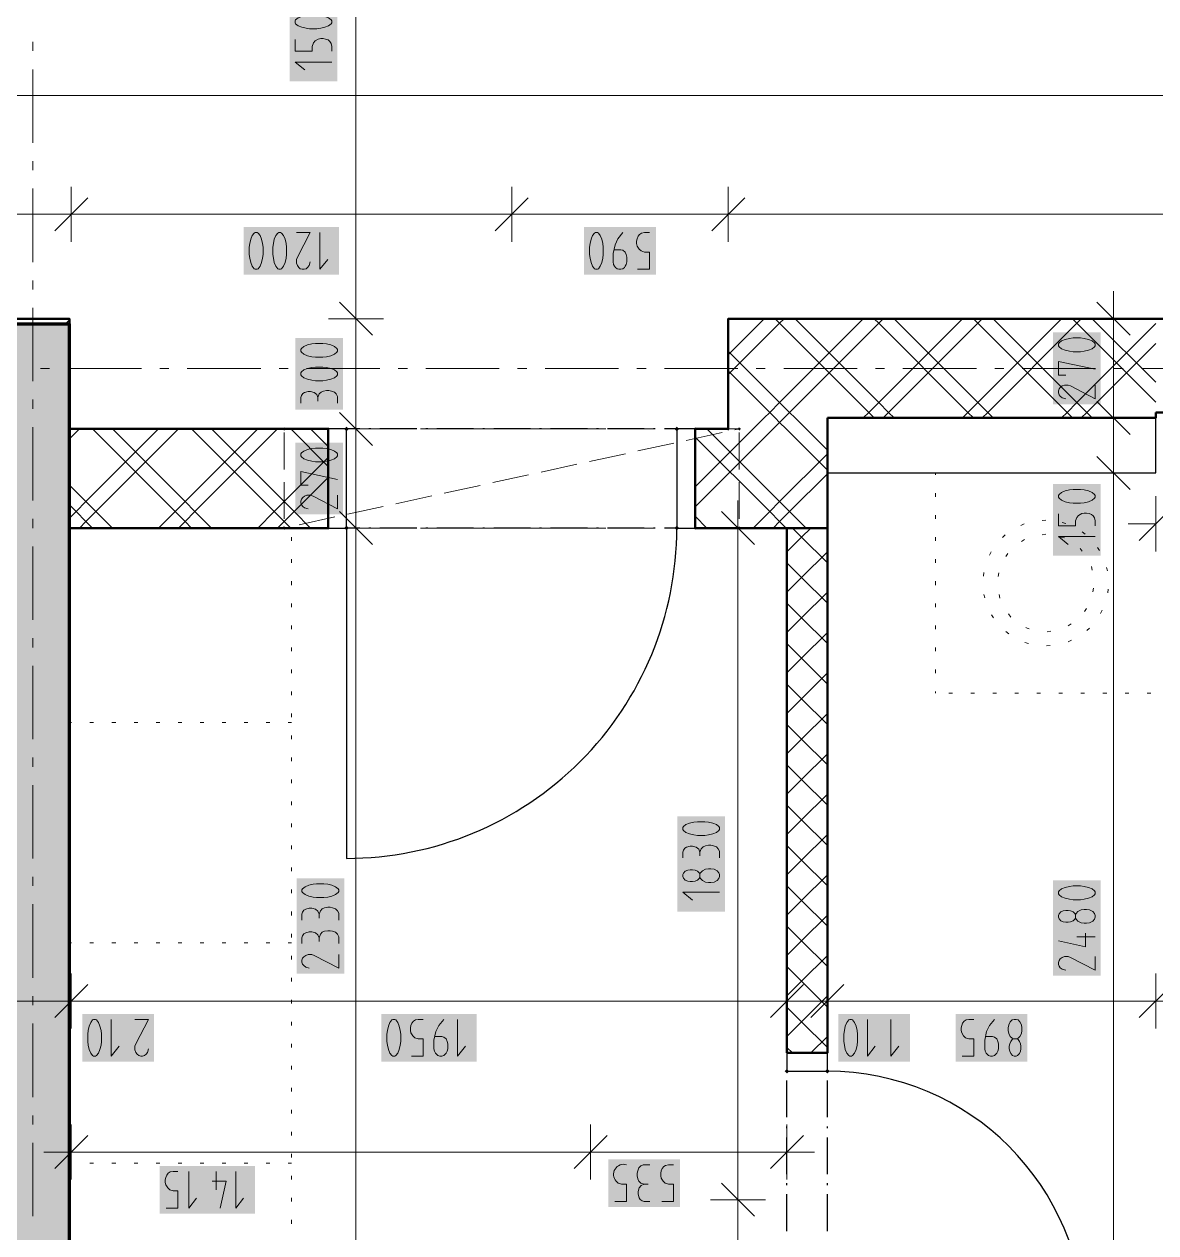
# Model space of a CAD drawing. Header units: millimetres. Extents: x 0 to 594, y 0 to 420.
# Drawn here: x 415.2 to 446.8, y 192.8 to 226.55 of the extents above; entities that cross this region are included whole.
import ezdxf

# ---------------------------------------------------------------- set-up
doc = ezdxf.new("R2010")
doc.units = ezdxf.units.MM
doc.header["$LTSCALE"] = 8
for name, color, linetype in [('PDF_Dvere', 7, 'Continuous'), ('PDF_Instalacni prizdivka do 1m', 7, 'Continuous'), ('PDF_Koty delkove', 7, 'Continuous'), ('PDF_Nabytek', 7, 'Continuous'), ('PDF_Osy hlavni', 7, 'Continuous'), ('PDF_Preklady', 7, 'Continuous'), ('PDF_Pricky zdene', 7, 'Continuous'), ('PDF_Sanita', 7, 'Continuous'), ('PDF_Steny akusticke', 7, 'Continuous'), ('PDF_Steny obvodove nosne', 7, 'Continuous')]:
    doc.layers.add(name, color=color, linetype=linetype)

msp = doc.modelspace()

# ---------------------------------------------------------------- linework, layer by layer
at = {"layer": 'PDF_Dvere', "lineweight": 25}
for points in [[(424.2, 215.25), (423.688, 215.25), (423.688, 212.482), (424.2, 212.482)], [(433.938, 215.25), (433.425, 215.25), (433.425, 212.482), (433.938, 212.482)], [(436.5, 197.825), (436.5, 197.312), (437.628, 197.312), (437.628, 197.825)]]:
    msp.add_lwpolyline(points, close=True, dxfattribs=at)
for points in [[(424.571, 215.25), (424.2, 215.25)], [(424.878, 215.25), (424.827, 215.25)], [(426.16, 215.25), (425.135, 215.25)], [(426.467, 215.25), (426.416, 215.25)], [(427.748, 215.25), (426.723, 215.25)], [(428.056, 215.25), (428.005, 215.25)], [(429.337, 215.25), (428.312, 215.25)], [(429.645, 215.25), (429.593, 215.25)], [(430.926, 215.25), (429.901, 215.25)], [(431.233, 215.25), (431.182, 215.25)], [(432.515, 215.25), (431.49, 215.25)], [(432.822, 215.25), (432.771, 215.25)], [(433.425, 215.25), (433.078, 215.25)], [(424.878, 212.482), (424.827, 212.482)], [(426.16, 212.482), (425.135, 212.482)], [(426.467, 212.482), (426.416, 212.482)], [(427.748, 212.482), (426.723, 212.482)], [(428.056, 212.482), (428.005, 212.482)], [(429.337, 212.482), (428.312, 212.482)], [(429.645, 212.482), (429.593, 212.482)], [(430.926, 212.482), (429.901, 212.482)], [(431.233, 212.482), (431.182, 212.482)], [(432.515, 212.482), (431.49, 212.482)], [(432.822, 212.482), (432.771, 212.482)], [(436.5, 197.31), (436.5, 197.312)], [(436.5, 196.029), (436.5, 197.054)], [(437.628, 196.029), (437.628, 197.054)], [(436.5, 195.721), (436.5, 195.773)], [(437.628, 195.721), (437.628, 195.773)], [(436.5, 194.44), (436.5, 195.465)], [(437.628, 194.44), (437.628, 195.465)], [(436.5, 194.133), (436.5, 194.184)], [(437.628, 194.133), (437.628, 194.184)], [(436.5, 192.851), (436.5, 193.876)], [(437.628, 192.851), (437.628, 193.876)]]:
    msp.add_lwpolyline(points, dxfattribs=at)
for points in [[(424.571, 212.482), (424.2, 212.482), (424.2, 203.257, 0.414214), (433.425, 212.482), (433.078, 212.482)], [(437.628, 190.699), (437.628, 190.138), (444.803, 190.138, 0.414213), (437.628, 197.312), (437.628, 197.31)]]:
    msp.add_lwpolyline(points, format="xyb", dxfattribs=at)
at = {"layer": 'PDF_Dvere', "lineweight": 25, "transparency": 33554559}
for points in [[(424.265, 215.25), (424.2, 215.186), (424.2, 215.314), (424.136, 215.25)], [(433.489, 215.25), (433.425, 215.186), (433.425, 215.314), (433.361, 215.25)], [(424.264, 212.482), (424.2, 212.418), (424.2, 212.546), (424.136, 212.482)], [(433.489, 212.482), (433.425, 212.418), (433.425, 212.546), (433.361, 212.482)], [(436.5, 197.248), (436.436, 197.312), (436.564, 197.312), (436.5, 197.377)], [(437.628, 197.248), (437.564, 197.312), (437.692, 197.312), (437.628, 197.377)]]:
    msp.add_solid(points, dxfattribs=at)
at = {"layer": 'PDF_Instalacni prizdivka do 1m', "lineweight": 25}
msp.add_lwpolyline([(446.801, 215.557), (437.628, 215.557), (437.628, 214.02), (446.801, 214.02)], close=True, dxfattribs=at)
at = {"layer": 'PDF_Koty delkove', "lineweight": 18}
for points in [[(424.462, 131.969), (424.462, 165.401), (424.462, 185.307), (424.462, 187.114), (424.462, 188.6), (424.462, 212.482), (424.462, 215.25), (424.462, 218.325), (424.462, 233.7), (424.462, 236.775), (424.462, 239.542), (424.462, 263.425), (424.462, 264.911), (424.462, 320.055)], [(422.762, 226.126), (422.762, 225.797), (423.24, 225.797), (423.24, 225.934), (423.275, 226.03), (423.326, 226.085), (423.411, 226.139), (423.479, 226.153), (423.548, 226.153), (423.616, 226.139)], [(423.616, 226.139), (423.684, 226.112), (423.735, 226.071), (423.77, 226.017), (423.787, 225.934), (423.787, 225.797)], [(423.787, 225.496), (422.762, 225.496), (423.035, 225.277)], [(510.402, 224.562), (490.697, 224.562), (470.838, 224.562), (469.351, 224.562), (157.447, 224.562)], [(416.513, 222.015), (416.513, 221.246), (416.513, 220.477)], [(428.813, 222.015), (428.813, 221.246), (428.813, 220.477)], [(434.86, 222.015), (434.86, 221.246), (434.86, 220.477)], [(416.974, 221.707), (416.052, 220.785)], [(429.274, 221.707), (428.352, 220.785)], [(435.322, 221.707), (434.399, 220.785)], [(544.944, 221.246), (533.362, 221.246), (510.402, 221.246), (501.792, 221.246), (492.153, 221.246), (492.136, 221.246), (487.237, 221.246), (481.087, 221.246), (470.838, 221.246), (469.351, 221.246), (434.86, 221.246), (428.813, 221.246), (416.513, 221.246), (405.084, 221.246)], [(421.499, 220.016), (421.527, 219.896), (421.568, 219.794), (421.622, 219.725), (421.65, 219.709), (421.704, 219.709), (421.732, 219.725), (421.786, 219.794), (421.827, 219.896), (421.855, 220.016), (421.869, 220.118), (421.869, 220.323), (421.855, 220.425), (421.827, 220.545), (421.786, 220.648), (421.732, 220.716), (421.704, 220.734), (421.65, 220.734), (421.622, 220.716), (421.568, 220.648), (421.527, 220.545), (421.499, 220.425), (421.486, 220.323)], [(422.8, 220.734), (423.183, 220.734), (422.827, 220.05), (422.8, 219.981), (422.8, 219.879), (422.827, 219.811), (422.868, 219.76), (422.909, 219.725), (422.964, 219.709), (423.018, 219.709), (423.073, 219.725), (423.114, 219.76), (423.155, 219.811), (423.183, 219.913)], [(423.457, 220.734), (423.457, 219.709), (423.675, 219.981)], [(431.329, 220.545), (431.288, 220.648), (431.234, 220.716), (431.206, 220.734), (431.152, 220.734), (431.124, 220.716), (431.07, 220.648), (431.029, 220.545), (431.002, 220.425), (430.988, 220.323)], [(430.988, 220.323), (430.988, 220.118), (431.002, 220.016), (431.029, 219.896), (431.07, 219.794), (431.124, 219.725), (431.152, 219.709), (431.206, 219.709), (431.234, 219.725), (431.288, 219.794), (431.329, 219.896), (431.357, 220.016), (431.371, 220.118), (431.371, 220.323), (431.357, 220.425), (431.329, 220.545)], [(431.918, 220.734), (431.781, 220.563), (431.699, 220.391), (431.645, 220.153), (431.645, 219.913), (431.659, 219.845), (431.686, 219.794), (431.713, 219.76), (431.754, 219.725), (431.809, 219.709), (431.863, 219.709), (431.918, 219.725), (431.959, 219.76), (431.986, 219.794), (432.014, 219.845), (432.028, 219.913), (432.028, 220.05), (432.014, 220.118), (431.986, 220.186), (431.918, 220.238), (431.863, 220.255), (431.672, 220.255)], [(432.329, 219.709), (432.657, 219.709), (432.657, 220.186), (432.52, 220.186), (432.425, 220.221), (432.37, 220.272), (432.316, 220.358), (432.302, 220.425), (432.302, 220.494), (432.316, 220.563), (432.343, 220.63), (432.384, 220.681), (432.438, 220.716), (432.52, 220.734), (432.657, 220.734)], [(421.486, 220.323), (421.486, 220.118), (421.499, 220.016)], [(445.619, 218.325), (445.619, 219.094)], [(424.923, 217.864), (424.001, 218.786)], [(446.081, 217.864), (445.158, 218.786)], [(425.231, 218.325), (424.462, 218.325), (423.693, 218.325)], [(446.388, 218.325), (445.619, 218.325), (444.851, 218.325)], [(445.619, 131.969), (445.619, 179.939), (445.619, 181.425), (445.619, 188.6), (445.619, 214.02), (445.619, 215.557), (445.619, 218.325)], [(444.286, 216.75), (444.082, 216.75), (444.082, 217.133), (445.107, 216.915)], [(423.538, 216.979), (423.333, 216.979), (423.232, 216.965), (423.112, 216.938), (423.009, 216.897), (422.941, 216.843), (422.924, 216.815), (422.924, 216.761), (422.941, 216.733), (423.009, 216.679)], [(423.009, 216.679), (423.112, 216.638), (423.232, 216.61), (423.333, 216.596), (423.538, 216.596), (423.641, 216.61), (423.761, 216.638), (423.863, 216.679), (423.932, 216.733), (423.949, 216.761), (423.949, 216.815), (423.932, 216.843), (423.863, 216.897), (423.761, 216.938), (423.641, 216.965), (423.538, 216.979)], [(445.107, 216.476), (445.107, 216.092), (444.423, 216.449), (444.355, 216.476), (444.252, 216.476), (444.184, 216.449), (444.133, 216.408), (444.098, 216.367), (444.082, 216.312), (444.082, 216.258), (444.098, 216.203), (444.133, 216.161), (444.184, 216.12), (444.286, 216.092)], [(422.924, 215.967), (422.924, 216.131), (422.941, 216.186), (422.976, 216.24), (423.027, 216.268), (423.128, 216.295), (423.197, 216.295), (423.299, 216.268), (423.368, 216.213), (423.402, 216.131), (423.402, 216.022)], [(423.949, 215.967), (423.949, 216.158), (423.914, 216.226), (423.863, 216.281), (423.778, 216.308), (423.709, 216.322), (423.641, 216.322), (423.556, 216.308), (423.488, 216.281), (423.437, 216.226), (423.402, 216.131)], [(424.923, 214.789), (424.001, 215.711)], [(446.081, 215.096), (445.158, 216.019)], [(446.388, 215.557), (445.619, 215.557), (444.851, 215.557)], [(425.231, 215.25), (424.462, 215.25), (423.693, 215.25)], [(423.112, 214.674), (423.009, 214.633), (422.941, 214.579), (422.924, 214.551), (422.924, 214.497), (422.941, 214.469), (423.009, 214.414), (423.112, 214.373), (423.232, 214.346), (423.333, 214.332), (423.538, 214.332), (423.641, 214.346), (423.761, 214.373), (423.863, 214.414), (423.932, 214.469), (423.949, 214.497), (423.949, 214.551), (423.932, 214.579), (423.863, 214.633), (423.761, 214.674), (423.641, 214.701), (423.538, 214.715)], [(423.538, 214.715), (423.333, 214.715), (423.232, 214.701), (423.112, 214.674)], [(446.081, 213.559), (445.158, 214.481)], [(423.128, 213.675), (422.924, 213.675), (422.924, 214.058), (423.949, 213.84)], [(446.388, 214.02), (445.619, 214.02), (444.851, 214.02)], [(423.949, 213.401), (423.949, 213.017), (423.266, 213.374), (423.197, 213.401), (423.094, 213.401), (423.027, 213.374), (422.976, 213.333), (422.941, 213.292), (422.924, 213.237), (422.924, 213.183), (422.941, 213.128), (422.976, 213.086), (423.027, 213.045), (423.128, 213.017)], [(446.801, 213.368), (446.801, 212.599), (446.801, 211.831)], [(435.13, 212.482), (435.13, 213.251)], [(447.263, 213.061), (446.34, 212.138)], [(424.923, 212.021), (424.001, 212.944)], [(435.591, 212.021), (434.669, 212.944)], [(444.082, 212.875), (444.082, 212.546), (444.56, 212.546), (444.56, 212.683), (444.594, 212.779), (444.646, 212.834), (444.731, 212.888), (444.798, 212.902), (444.867, 212.902), (444.936, 212.888), (445.003, 212.861), (445.055, 212.82), (445.089, 212.766), (445.107, 212.683), (445.107, 212.546)], [(425.231, 212.482), (424.462, 212.482), (423.693, 212.482)], [(435.899, 212.482), (435.13, 212.482), (434.361, 212.482)], [(435.13, 188.6), (435.13, 193.725), (435.13, 212.482)], [(446.801, 212.599), (446.033, 212.599)], [(445.107, 212.245), (444.082, 212.245), (444.355, 212.026)], [(434.206, 204.281), (434.001, 204.281), (433.9, 204.267), (433.78, 204.24), (433.678, 204.199), (433.609, 204.145), (433.592, 204.117), (433.592, 204.063), (433.609, 204.035), (433.678, 203.981), (433.78, 203.939), (433.9, 203.912), (434.001, 203.898), (434.206, 203.898), (434.309, 203.912), (434.429, 203.939), (434.531, 203.981)], [(434.531, 203.981), (434.6, 204.035), (434.617, 204.063), (434.617, 204.117), (434.6, 204.145), (434.531, 204.199), (434.429, 204.24), (434.309, 204.267), (434.206, 204.281)], [(433.592, 203.268), (433.592, 203.433), (433.609, 203.488), (433.644, 203.542), (433.695, 203.57), (433.796, 203.597), (433.865, 203.597), (433.968, 203.57), (434.036, 203.515), (434.07, 203.433), (434.07, 203.324)], [(434.617, 203.268), (434.617, 203.46), (434.583, 203.528), (434.531, 203.583), (434.446, 203.61), (434.378, 203.624), (434.309, 203.624), (434.224, 203.61), (434.156, 203.583), (434.105, 203.528), (434.07, 203.433)], [(434.07, 202.721), (434.053, 202.694), (434.001, 202.653), (433.934, 202.625), (433.865, 202.611), (433.796, 202.611), (433.729, 202.625), (433.66, 202.653), (433.609, 202.708), (433.592, 202.749), (433.592, 202.803), (433.609, 202.844), (433.66, 202.899), (433.729, 202.926), (433.796, 202.94), (433.865, 202.94), (433.934, 202.926), (434.001, 202.899), (434.053, 202.858), (434.07, 202.831)], [(434.617, 202.31), (433.592, 202.31), (433.865, 202.092)], [(444.696, 202.488), (444.491, 202.488), (444.389, 202.474), (444.269, 202.446), (444.167, 202.405), (444.098, 202.351), (444.082, 202.323), (444.082, 202.269), (444.098, 202.241), (444.167, 202.187), (444.269, 202.146), (444.389, 202.118), (444.491, 202.104), (444.696, 202.104), (444.798, 202.118)], [(444.798, 202.118), (444.918, 202.146), (445.021, 202.187), (445.089, 202.241), (445.107, 202.269), (445.107, 202.323), (445.089, 202.351), (445.021, 202.405), (444.918, 202.446), (444.798, 202.474), (444.696, 202.488)], [(422.957, 201.535), (422.957, 201.699), (422.974, 201.754), (423.009, 201.808), (423.06, 201.836), (423.161, 201.864), (423.23, 201.864), (423.333, 201.836), (423.401, 201.781), (423.435, 201.699), (423.435, 201.59)], [(423.982, 201.535), (423.982, 201.726), (423.948, 201.795), (423.896, 201.85), (423.811, 201.877), (423.743, 201.891), (423.674, 201.891), (423.589, 201.877), (423.521, 201.85), (423.47, 201.795), (423.435, 201.699)], [(444.56, 201.584), (444.542, 201.557), (444.491, 201.516), (444.423, 201.489), (444.355, 201.475), (444.286, 201.475), (444.218, 201.489), (444.15, 201.516), (444.098, 201.571), (444.082, 201.612), (444.082, 201.666), (444.098, 201.707), (444.15, 201.762), (444.218, 201.789), (444.286, 201.803), (444.355, 201.803), (444.423, 201.789), (444.491, 201.762), (444.542, 201.721), (444.56, 201.694)], [(444.628, 201.776), (444.577, 201.721), (444.56, 201.694), (444.56, 201.584), (444.577, 201.557), (444.628, 201.502), (444.713, 201.461), (444.798, 201.447), (444.867, 201.447), (444.952, 201.461), (445.038, 201.502), (445.089, 201.557), (445.107, 201.612), (445.107, 201.666), (445.089, 201.721), (445.038, 201.776), (444.952, 201.817), (444.867, 201.83)], [(444.867, 201.83), (444.798, 201.83), (444.713, 201.817), (444.628, 201.776)], [(422.957, 200.878), (422.957, 201.042), (422.974, 201.097), (423.009, 201.151), (423.06, 201.179), (423.161, 201.206), (423.23, 201.206), (423.333, 201.179), (423.401, 201.124), (423.435, 201.042), (423.435, 200.933)], [(423.982, 200.878), (423.982, 201.069), (423.948, 201.137), (423.896, 201.193), (423.811, 201.22), (423.743, 201.234), (423.674, 201.234), (423.589, 201.22), (423.521, 201.193), (423.47, 201.137), (423.435, 201.042)], [(444.833, 201.173), (444.833, 200.79), (444.082, 200.955)], [(445.107, 201.064), (444.594, 201.064)], [(423.982, 200.577), (423.982, 200.193), (423.299, 200.549), (423.23, 200.577), (423.128, 200.577), (423.06, 200.549), (423.009, 200.508), (422.974, 200.467), (422.957, 200.412), (422.957, 200.358), (422.974, 200.303), (423.009, 200.262), (423.06, 200.221), (423.161, 200.193)], [(445.107, 200.516), (445.107, 200.133), (444.423, 200.489), (444.355, 200.516), (444.252, 200.516), (444.184, 200.489), (444.133, 200.448), (444.098, 200.407), (444.082, 200.352), (444.082, 200.298), (444.098, 200.243), (444.133, 200.202), (444.184, 200.161), (444.286, 200.133)], [(416.513, 200.043), (416.513, 199.274), (416.513, 198.505)], [(436.5, 200.043), (436.5, 199.274), (436.5, 198.505)], [(437.628, 200.043), (437.628, 199.274), (437.628, 198.505)], [(446.801, 200.043), (446.801, 199.274), (446.801, 198.505)], [(416.974, 199.735), (416.052, 198.813)], [(436.962, 199.735), (436.039, 198.813)], [(438.089, 199.735), (437.167, 198.813)], [(447.263, 199.735), (446.34, 198.813)], [(414.361, 199.274), (416.513, 199.274), (436.5, 199.274), (437.628, 199.274), (446.801, 199.274), (454.437, 199.274), (456.179, 199.274), (457.051, 199.274), (459.511, 199.274), (460.383, 199.274), (462.125, 199.274), (478.935, 199.274), (481.087, 199.274), (493.387, 199.274), (496.155, 199.274), (515.066, 199.274), (516.193, 199.274), (522.307, 199.274), (528.074, 199.274), (544.227, 199.274), (545.764, 199.274), (549.377, 199.274), (549.557, 199.274), (550.326, 199.274)], [(416.974, 198.351), (416.974, 198.146), (416.988, 198.044), (417.015, 197.924), (417.056, 197.822), (417.11, 197.753), (417.138, 197.737), (417.192, 197.737), (417.22, 197.753), (417.275, 197.822), (417.316, 197.924), (417.344, 198.044), (417.358, 198.146), (417.358, 198.351), (417.344, 198.453), (417.316, 198.573), (417.275, 198.676), (417.22, 198.744), (417.192, 198.762), (417.138, 198.762), (417.11, 198.744)], [(417.11, 198.744), (417.056, 198.676), (417.015, 198.573), (416.988, 198.453), (416.974, 198.351)], [(417.631, 198.762), (417.631, 197.737), (417.85, 198.009)], [(418.288, 198.762), (418.672, 198.762), (418.315, 198.078), (418.288, 198.009), (418.288, 197.907), (418.315, 197.839), (418.356, 197.788), (418.397, 197.753), (418.452, 197.737), (418.507, 197.737), (418.562, 197.753), (418.603, 197.788), (418.644, 197.839), (418.672, 197.941)], [(425.63, 197.822), (425.671, 197.924), (425.699, 198.044), (425.713, 198.146), (425.713, 198.351), (425.699, 198.453), (425.671, 198.573), (425.63, 198.676), (425.576, 198.744), (425.548, 198.762), (425.493, 198.762), (425.466, 198.744), (425.411, 198.676), (425.37, 198.573), (425.343, 198.453), (425.329, 198.351)], [(426.013, 197.737), (426.342, 197.737), (426.342, 198.214), (426.205, 198.214), (426.109, 198.249), (426.054, 198.3), (426, 198.386), (425.986, 198.453), (425.986, 198.522), (426, 198.591), (426.027, 198.658), (426.068, 198.709), (426.123, 198.744), (426.205, 198.762), (426.342, 198.762)], [(426.917, 198.762), (426.78, 198.591), (426.697, 198.419), (426.643, 198.181), (426.643, 197.941), (426.657, 197.873), (426.684, 197.822), (426.711, 197.788), (426.753, 197.753), (426.808, 197.737), (426.862, 197.737), (426.917, 197.753), (426.958, 197.788), (426.985, 197.822), (427.013, 197.873), (427.027, 197.941), (427.027, 198.078), (427.013, 198.146), (426.985, 198.214), (426.917, 198.266), (426.862, 198.283), (426.67, 198.283)], [(427.3, 198.762), (427.3, 197.737), (427.519, 198.009)], [(438.089, 198.351), (438.089, 198.146), (438.103, 198.044), (438.13, 197.924), (438.171, 197.822), (438.225, 197.753), (438.253, 197.737), (438.307, 197.737), (438.335, 197.753), (438.389, 197.822), (438.43, 197.924), (438.458, 198.044), (438.472, 198.146), (438.472, 198.351), (438.458, 198.453), (438.43, 198.573), (438.389, 198.676), (438.335, 198.744), (438.307, 198.762), (438.253, 198.762), (438.225, 198.744)], [(438.225, 198.744), (438.171, 198.676), (438.13, 198.573), (438.103, 198.453), (438.089, 198.351)], [(438.746, 198.762), (438.746, 197.737), (438.964, 198.009)], [(439.403, 198.762), (439.403, 197.737), (439.621, 198.009)], [(441.393, 197.737), (441.721, 197.737), (441.721, 198.214), (441.584, 198.214), (441.489, 198.249), (441.434, 198.3), (441.38, 198.386), (441.366, 198.453), (441.366, 198.522), (441.38, 198.591), (441.407, 198.658), (441.448, 198.709), (441.502, 198.744), (441.584, 198.762), (441.721, 198.762)], [(442.296, 198.762), (442.159, 198.591), (442.077, 198.419), (442.023, 198.181), (442.023, 197.941), (442.037, 197.873), (442.064, 197.822), (442.091, 197.788), (442.132, 197.753), (442.187, 197.737)], [(425.329, 198.351), (425.329, 198.146), (425.343, 198.044), (425.37, 197.924), (425.411, 197.822), (425.466, 197.753), (425.493, 197.737), (425.548, 197.737), (425.576, 197.753), (425.63, 197.822)], [(442.187, 197.737), (442.241, 197.737), (442.296, 197.753), (442.337, 197.788), (442.364, 197.822), (442.392, 197.873), (442.406, 197.941), (442.406, 198.078), (442.392, 198.146), (442.364, 198.214), (442.296, 198.266), (442.241, 198.283), (442.05, 198.283)], [(442.926, 198.214), (442.953, 198.197), (442.994, 198.146), (443.021, 198.078), (443.035, 198.009), (443.035, 197.941), (443.021, 197.873), (442.994, 197.804), (442.939, 197.753), (442.898, 197.737), (442.844, 197.737), (442.803, 197.753), (442.748, 197.804), (442.721, 197.873), (442.707, 197.941), (442.707, 198.009), (442.721, 198.078), (442.748, 198.146), (442.789, 198.197), (442.816, 198.214)], [(416.513, 195.825), (416.513, 195.056), (416.513, 194.287)], [(431.017, 195.825), (431.017, 195.056), (431.017, 194.287)], [(436.5, 195.825), (436.5, 195.056), (436.5, 194.287)], [(416.974, 195.517), (416.052, 194.595)], [(431.478, 195.517), (430.555, 194.595)], [(436.962, 195.517), (436.039, 194.595)], [(416.513, 195.056), (415.744, 195.056)], [(416.513, 195.056), (431.017, 195.056), (433.108, 195.056), (436.5, 195.056), (437.269, 195.056)], [(419.166, 193.492), (419.494, 193.492), (419.494, 193.97), (419.357, 193.97), (419.262, 194.005), (419.207, 194.056), (419.153, 194.141), (419.139, 194.208), (419.139, 194.277), (419.153, 194.346), (419.18, 194.414), (419.221, 194.465), (419.275, 194.5), (419.357, 194.517), (419.494, 194.517)], [(419.796, 194.517), (419.796, 193.492), (420.014, 193.765)], [(420.562, 194.517), (420.562, 194.005)], [(421.11, 194.517), (421.11, 193.492), (421.328, 193.765)], [(432.675, 194.703), (432.484, 194.703), (432.416, 194.668), (432.361, 194.617), (432.334, 194.532), (432.32, 194.463), (432.32, 194.394), (432.334, 194.309), (432.361, 194.241), (432.416, 194.19), (432.511, 194.155)], [(433.004, 193.678), (433.332, 193.678), (433.332, 194.155), (433.195, 194.155), (433.1, 194.19), (433.045, 194.241), (432.991, 194.327), (432.977, 194.394), (432.977, 194.463), (432.991, 194.532), (433.018, 194.599), (433.059, 194.65), (433.113, 194.685), (433.195, 194.703), (433.332, 194.703)], [(420.453, 194.243), (420.837, 194.243), (420.671, 193.492)], [(432.675, 193.678), (432.511, 193.678), (432.456, 193.694), (432.402, 193.729), (432.374, 193.78), (432.347, 193.882), (432.347, 193.95), (432.374, 194.053), (432.429, 194.122), (432.511, 194.155), (432.62, 194.155)], [(435.591, 193.264), (434.669, 194.186)], [(435.899, 193.725), (435.13, 193.725), (434.361, 193.725)]]:
    msp.add_lwpolyline(points, dxfattribs=at)
for points in [[(423.376, 226.81), (423.171, 226.81), (423.07, 226.796), (422.95, 226.769), (422.847, 226.728), (422.779, 226.674), (422.762, 226.646), (422.762, 226.591), (422.779, 226.564), (422.847, 226.509), (422.95, 226.468), (423.07, 226.44), (423.171, 226.426), (423.376, 226.426), (423.479, 226.44), (423.599, 226.468), (423.701, 226.509), (423.77, 226.564), (423.787, 226.591), (423.787, 226.646), (423.77, 226.674), (423.701, 226.728), (423.599, 226.769), (423.479, 226.796)], [(422.143, 220.323), (422.143, 220.118), (422.157, 220.016), (422.184, 219.896), (422.225, 219.794), (422.279, 219.725), (422.307, 219.709), (422.361, 219.709), (422.389, 219.725), (422.443, 219.794), (422.484, 219.896), (422.512, 220.016), (422.526, 220.118), (422.526, 220.323), (422.512, 220.425), (422.484, 220.545), (422.443, 220.648), (422.389, 220.716), (422.361, 220.734), (422.307, 220.734), (422.279, 220.716), (422.225, 220.648), (422.184, 220.545), (422.157, 220.425)], [(444.696, 217.79), (444.491, 217.79), (444.389, 217.776), (444.269, 217.749), (444.167, 217.708), (444.098, 217.654), (444.082, 217.626), (444.082, 217.572), (444.098, 217.544), (444.167, 217.49), (444.269, 217.448), (444.389, 217.421), (444.491, 217.407), (444.696, 217.407), (444.798, 217.421), (444.918, 217.448), (445.021, 217.49), (445.089, 217.544), (445.107, 217.572), (445.107, 217.626), (445.089, 217.654), (445.021, 217.708), (444.918, 217.749), (444.798, 217.776)], [(423.538, 217.636), (423.333, 217.636), (423.232, 217.622), (423.112, 217.595), (423.009, 217.554), (422.941, 217.5), (422.924, 217.472), (422.924, 217.418), (422.941, 217.39), (423.009, 217.336), (423.112, 217.295), (423.232, 217.267), (423.333, 217.253), (423.538, 217.253), (423.641, 217.267), (423.761, 217.295), (423.863, 217.336), (423.932, 217.39), (423.949, 217.418), (423.949, 217.472), (423.932, 217.5), (423.863, 217.554), (423.761, 217.595), (423.641, 217.622)], [(444.696, 213.559), (444.491, 213.559), (444.389, 213.545), (444.269, 213.518), (444.167, 213.477), (444.098, 213.423), (444.082, 213.395), (444.082, 213.34), (444.098, 213.313), (444.167, 213.258), (444.269, 213.217), (444.389, 213.189), (444.491, 213.175), (444.696, 213.175), (444.798, 213.189), (444.918, 213.217), (445.021, 213.258), (445.089, 213.313), (445.107, 213.34), (445.107, 213.395), (445.089, 213.423), (445.021, 213.477), (444.918, 213.518), (444.798, 213.545)], [(434.378, 202.967), (434.309, 202.967), (434.224, 202.953), (434.139, 202.913), (434.088, 202.858), (434.07, 202.831), (434.07, 202.721), (434.088, 202.694), (434.139, 202.639), (434.224, 202.597), (434.309, 202.584), (434.378, 202.584), (434.463, 202.597), (434.549, 202.639), (434.6, 202.694), (434.617, 202.749), (434.617, 202.803), (434.6, 202.858), (434.549, 202.913), (434.463, 202.953)], [(423.571, 202.548), (423.366, 202.548), (423.265, 202.534), (423.145, 202.507), (423.043, 202.466), (422.974, 202.411), (422.957, 202.383), (422.957, 202.329), (422.974, 202.301), (423.043, 202.247), (423.145, 202.206), (423.265, 202.178), (423.366, 202.164), (423.571, 202.164), (423.674, 202.178), (423.794, 202.206), (423.896, 202.247), (423.965, 202.301), (423.982, 202.329), (423.982, 202.383), (423.965, 202.411), (423.896, 202.466), (423.794, 202.507), (423.674, 202.534)], [(442.68, 198.522), (442.68, 198.453), (442.694, 198.368), (442.734, 198.283), (442.789, 198.232), (442.816, 198.214), (442.926, 198.214), (442.953, 198.232), (443.008, 198.283), (443.049, 198.368), (443.063, 198.453), (443.063, 198.522), (443.049, 198.607), (443.008, 198.693), (442.953, 198.744), (442.898, 198.762), (442.844, 198.762), (442.789, 198.744), (442.734, 198.693), (442.694, 198.607)]]:
    msp.add_lwpolyline(points, close=True, dxfattribs=at)
msp.add_lwpolyline([(431.69, 193.678), (432.018, 193.678), (432.018, 194.155), (431.881, 194.155), (431.786, 194.19), (431.731, 194.241, -0.753191), (432.018, 194.703)], format="xyb", dxfattribs=at)
at = {"layer": 'PDF_Koty delkove', "color": 7, "lineweight": 18, "true_color": 0xffffff, "transparency": 33554559}
for points in [[(423.941, 224.959), (423.941, 227.62), (422.609, 224.959), (422.609, 227.62)], [(423.994, 220.887), (421.332, 220.887), (423.994, 219.555), (421.332, 219.555)], [(432.839, 220.887), (430.834, 220.887), (432.839, 219.555), (430.834, 219.555)], [(424.103, 215.785), (424.103, 217.79), (422.771, 215.785), (422.771, 217.79)], [(445.261, 215.939), (445.261, 217.944), (443.928, 215.939), (443.928, 217.944)], [(424.103, 212.864), (424.103, 214.869), (422.771, 212.864), (422.771, 214.869)], [(445.261, 211.708), (445.261, 213.712), (443.928, 211.708), (443.928, 213.712)], [(434.771, 201.773), (434.771, 204.435), (433.439, 201.773), (433.439, 204.435)], [(424.136, 200.039), (424.136, 202.701), (422.804, 200.039), (422.804, 202.701)], [(445.261, 199.979), (445.261, 202.641), (443.928, 199.979), (443.928, 202.641)], [(418.825, 198.915), (416.821, 198.915), (418.825, 197.583), (416.821, 197.583)], [(427.838, 198.915), (425.176, 198.915), (427.838, 197.583), (425.176, 197.583)], [(439.94, 198.915), (437.935, 198.915), (439.94, 197.583), (437.935, 197.583)], [(443.217, 198.915), (441.212, 198.915), (443.217, 197.583), (441.212, 197.583)], [(433.514, 194.856), (431.509, 194.856), (433.514, 193.524), (431.509, 193.524)], [(421.647, 194.671), (418.985, 194.671), (421.647, 193.338), (418.985, 193.338)]]:
    msp.add_solid(points, dxfattribs=at)
at = {"layer": 'PDF_Nabytek', "lineweight": 13}
for points in [[(422.663, 212.482), (422.663, 212.482)], [(422.663, 212.121), (422.663, 212.224)], [(422.663, 211.506), (422.663, 211.609)], [(422.663, 210.891), (422.663, 210.994)], [(422.663, 210.276), (422.663, 210.379)], [(422.663, 209.661), (422.663, 209.764)], [(422.663, 209.046), (422.663, 209.149)], [(422.663, 208.431), (422.663, 208.534)], [(422.663, 207.816), (422.663, 207.919)], [(422.663, 207.201), (422.663, 207.304)], [(416.524, 207.05), (416.513, 207.05)], [(416.513, 207.05), (416.513, 207.05)], [(417.139, 207.05), (417.036, 207.05)], [(417.754, 207.05), (417.651, 207.05)], [(418.369, 207.05), (418.266, 207.05)], [(418.984, 207.05), (418.881, 207.05)], [(419.599, 207.05), (419.496, 207.05)], [(420.214, 207.05), (420.111, 207.05)], [(420.829, 207.05), (420.726, 207.05)], [(421.444, 207.05), (421.341, 207.05)], [(422.059, 207.05), (421.956, 207.05)], [(422.663, 207.05), (422.571, 207.05)], [(422.663, 207.05), (422.663, 207.05)], [(422.663, 206.586), (422.663, 206.689)], [(422.663, 205.971), (422.663, 206.074)], [(422.663, 205.356), (422.663, 205.459)], [(422.663, 204.741), (422.663, 204.844)], [(422.663, 204.126), (422.663, 204.229)], [(422.663, 203.511), (422.663, 203.614)], [(422.663, 202.896), (422.663, 202.999)], [(422.663, 202.281), (422.663, 202.384)], [(422.663, 201.666), (422.663, 201.769)], [(416.524, 200.9), (416.513, 200.9)], [(416.513, 200.9), (416.513, 200.9)], [(417.139, 200.9), (417.036, 200.9)], [(417.754, 200.9), (417.651, 200.9)], [(418.369, 200.9), (418.266, 200.9)], [(418.984, 200.9), (418.881, 200.9)], [(419.599, 200.9), (419.496, 200.9)], [(420.214, 200.9), (420.111, 200.9)], [(420.829, 200.9), (420.726, 200.9)], [(421.444, 200.9), (421.341, 200.9)], [(422.059, 200.9), (421.956, 200.9)], [(422.663, 200.9), (422.571, 200.9)], [(422.663, 201.051), (422.663, 201.154)], [(422.663, 200.9), (422.663, 200.9)], [(422.663, 200.436), (422.663, 200.539)], [(422.663, 199.821), (422.663, 199.924)], [(422.663, 199.206), (422.663, 199.309)], [(422.663, 198.591), (422.663, 198.694)], [(422.663, 197.976), (422.663, 198.079)], [(422.663, 197.361), (422.663, 197.464)], [(422.663, 196.746), (422.663, 196.849)], [(422.663, 196.131), (422.663, 196.234)], [(422.663, 195.516), (422.663, 195.619)], [(422.663, 194.901), (422.663, 195.004)], [(416.524, 194.75), (416.513, 194.75)], [(416.513, 194.75), (416.513, 194.75)], [(417.139, 194.75), (417.036, 194.75)], [(417.754, 194.75), (417.651, 194.75)], [(418.369, 194.75), (418.266, 194.75)], [(418.984, 194.75), (418.881, 194.75)], [(419.599, 194.75), (419.496, 194.75)], [(420.214, 194.75), (420.111, 194.75)], [(420.829, 194.75), (420.726, 194.75)], [(421.444, 194.75), (421.341, 194.75)], [(422.059, 194.75), (421.956, 194.75)], [(422.663, 194.75), (422.571, 194.75)], [(422.663, 194.75), (422.663, 194.75)], [(422.663, 194.286), (422.663, 194.389)], [(422.663, 193.671), (422.663, 193.774)], [(422.663, 193.056), (422.663, 193.159)]]:
    msp.add_lwpolyline(points, dxfattribs=at)
at = {"layer": 'PDF_Osy hlavni', "lineweight": 18}
for points in [[(415.437, 225.805), (415.437, 226.061)], [(415.437, 223.242), (415.437, 225.292)], [(415.437, 222.474), (415.437, 222.73)], [(415.437, 219.911), (415.437, 221.961)], [(415.437, 219.142), (415.437, 219.399)], [(415.437, 216.58), (415.437, 218.63)], [(415.909, 216.941), (415.653, 216.941)], [(418.471, 216.941), (416.421, 216.941)], [(419.24, 216.941), (418.984, 216.941)], [(421.803, 216.941), (419.753, 216.941)], [(422.571, 216.941), (422.315, 216.941)], [(425.134, 216.941), (423.084, 216.941)], [(425.903, 216.941), (425.646, 216.941)], [(428.465, 216.941), (426.415, 216.941)], [(429.234, 216.941), (428.978, 216.941)], [(431.796, 216.941), (429.746, 216.941)], [(432.565, 216.941), (432.309, 216.941)], [(435.128, 216.941), (433.078, 216.941)], [(435.896, 216.941), (435.64, 216.941)], [(438.459, 216.941), (436.409, 216.941)], [(439.227, 216.941), (438.971, 216.941)], [(441.79, 216.941), (439.74, 216.941)], [(442.559, 216.941), (442.302, 216.941)], [(445.121, 216.941), (443.071, 216.941)], [(445.89, 216.941), (445.634, 216.941)], [(448.452, 216.941), (446.402, 216.941)], [(415.437, 215.811), (415.437, 216.068)], [(415.437, 213.249), (415.437, 215.299)], [(415.437, 212.48), (415.437, 212.736)], [(415.437, 209.918), (415.437, 211.968)], [(415.437, 209.149), (415.437, 209.405)], [(415.437, 206.586), (415.437, 208.636)], [(415.437, 205.818), (415.437, 206.074)], [(415.437, 203.255), (415.437, 205.305)], [(415.437, 202.486), (415.437, 202.743)], [(415.437, 199.924), (415.437, 201.974)], [(415.437, 199.155), (415.437, 199.411)], [(415.437, 196.593), (415.437, 198.643)], [(415.437, 195.824), (415.437, 196.08)], [(415.437, 193.261), (415.437, 195.311)]]:
    msp.add_lwpolyline(points, dxfattribs=at)
at = {"layer": 'PDF_Preklady', "lineweight": 18}
for points in [[(423.136, 215.25), (422.458, 215.25)], [(422.458, 214.121), (422.458, 215.146)], [(423.688, 215.25), (423.495, 215.25)], [(424.52, 215.25), (423.688, 215.25)], [(425.903, 215.25), (424.878, 215.25)], [(427.287, 215.25), (426.262, 215.25)], [(428.671, 215.25), (427.646, 215.25)], [(430.055, 215.25), (429.03, 215.25)], [(431.438, 215.25), (430.413, 215.25)], [(432.822, 215.25), (431.797, 215.25)], [(433.938, 215.25), (433.181, 215.25)], [(433.69, 214.928), (434.692, 215.146)], [(434.206, 215.25), (433.938, 215.25)], [(434.86, 215.25), (434.565, 215.25)], [(435.168, 215.25), (434.86, 215.25)], [(435.042, 215.223), (435.168, 215.25)], [(435.168, 214.121), (435.168, 215.146)], [(432.338, 214.634), (433.34, 214.852)], [(430.986, 214.339), (431.988, 214.558)], [(429.634, 214.045), (430.636, 214.263)], [(422.458, 212.737), (422.458, 213.762)], [(426.93, 213.456), (427.932, 213.674)], [(428.282, 213.751), (429.284, 213.969)], [(435.168, 212.737), (435.168, 213.762)], [(425.578, 213.162), (426.58, 213.38)], [(424.226, 212.867), (425.228, 213.086)], [(422.874, 212.573), (423.876, 212.791)], [(422.458, 212.482), (422.523, 212.497)], [(422.458, 212.482), (422.458, 212.482)], [(423.136, 212.482), (422.458, 212.482)], [(423.688, 212.482), (423.495, 212.482)], [(424.52, 212.482), (423.688, 212.482)], [(425.903, 212.482), (424.878, 212.482)], [(427.287, 212.482), (426.262, 212.482)], [(428.671, 212.482), (427.646, 212.482)], [(430.055, 212.482), (429.03, 212.482)], [(431.438, 212.482), (430.413, 212.482)], [(432.822, 212.482), (431.797, 212.482)], [(434.206, 212.482), (433.938, 212.482), (433.181, 212.482)], [(435.168, 212.482), (434.565, 212.482)], [(435.168, 212.482), (435.168, 212.482)]]:
    msp.add_lwpolyline(points, dxfattribs=at)
at = {"layer": 'PDF_Preklady', "lineweight": 18, "transparency": 33554559}
for points in [[(422.504, 215.25), (422.458, 215.204), (422.458, 215.296), (422.412, 215.25)], [(422.458, 215.204), (422.412, 215.25), (422.504, 215.25), (422.458, 215.296)], [(423.734, 215.25), (423.688, 215.204), (423.688, 215.296), (423.642, 215.25)], [(423.734, 215.25), (423.688, 215.204), (423.688, 215.296), (423.642, 215.25)], [(433.984, 215.25), (433.938, 215.204), (433.938, 215.296), (433.892, 215.25)], [(433.984, 215.25), (433.938, 215.204), (433.938, 215.296), (433.892, 215.25)], [(434.906, 215.25), (434.86, 215.204), (434.86, 215.296), (434.814, 215.25)], [(434.906, 215.25), (434.86, 215.204), (434.86, 215.296), (434.814, 215.25)], [(435.168, 215.204), (435.122, 215.25), (435.214, 215.25), (435.168, 215.296)], [(435.214, 215.25), (435.168, 215.204), (435.168, 215.296), (435.122, 215.25)], [(435.123, 215.24), (435.158, 215.295), (435.178, 215.205), (435.213, 215.26)], [(422.458, 212.436), (422.412, 212.482), (422.504, 212.482), (422.458, 212.529)], [(422.504, 212.482), (422.458, 212.436), (422.458, 212.529), (422.412, 212.482)], [(422.413, 212.473), (422.448, 212.528), (422.468, 212.437), (422.503, 212.492)], [(423.734, 212.482), (423.688, 212.436), (423.688, 212.529), (423.642, 212.482)], [(423.734, 212.482), (423.688, 212.436), (423.688, 212.529), (423.642, 212.482)], [(433.984, 212.482), (433.938, 212.436), (433.938, 212.528), (433.892, 212.482)], [(433.984, 212.482), (433.938, 212.436), (433.938, 212.528), (433.892, 212.482)], [(435.168, 212.436), (435.122, 212.482), (435.214, 212.482), (435.168, 212.529)], [(435.214, 212.482), (435.168, 212.436), (435.168, 212.528), (435.122, 212.482)]]:
    msp.add_solid(points, dxfattribs=at)
at = {"layer": 'PDF_Pricky zdene', "lineweight": 9}
for points in [[(437.167, 212.482), (436.91, 212.226), (436.5, 211.816)], [(437.628, 211.509), (436.91, 212.226), (436.654, 212.482)], [(437.628, 211.816), (436.91, 211.099), (436.5, 210.689)], [(437.628, 210.381), (436.91, 211.099), (436.5, 211.509)], [(437.628, 210.689), (436.91, 209.971)], [(437.628, 209.254), (436.91, 209.971), (436.5, 210.381)], [(436.91, 209.971), (436.5, 209.561)], [(437.628, 209.561), (436.91, 208.844)], [(437.628, 208.126), (436.91, 208.844), (436.5, 209.254)], [(436.91, 208.844), (436.5, 208.434)], [(437.628, 208.434), (436.91, 207.716), (436.5, 207.306)], [(437.628, 206.999), (436.91, 207.716), (436.5, 208.126)], [(437.628, 207.306), (436.91, 206.589)], [(437.628, 205.871), (436.91, 206.589), (436.5, 206.999)], [(436.91, 206.589), (436.5, 206.179)], [(437.628, 206.179), (436.91, 205.461)], [(437.628, 204.744), (436.91, 205.461), (436.5, 205.871)], [(436.91, 205.461), (436.5, 205.051)], [(437.628, 205.051), (436.91, 204.334), (436.5, 203.924)], [(437.628, 203.616), (436.91, 204.334), (436.5, 204.744)], [(437.628, 203.924), (436.91, 203.206)], [(437.628, 202.489), (436.91, 203.206), (436.5, 203.616)], [(436.91, 203.206), (436.5, 202.796)], [(437.628, 202.796), (436.91, 202.079)], [(437.628, 201.361), (436.91, 202.079), (436.5, 202.489)], [(436.91, 202.079), (436.5, 201.669)], [(437.628, 201.669), (436.91, 200.951), (436.5, 200.541)], [(437.628, 200.234), (436.91, 200.951), (436.5, 201.361)], [(437.628, 200.541), (436.91, 199.824), (436.5, 199.414)], [(437.628, 199.106), (436.91, 199.824), (436.5, 200.234)], [(437.628, 199.414), (436.91, 198.696), (436.5, 198.286)], [(437.628, 197.979), (436.91, 198.696), (436.5, 199.106)], [(437.628, 198.286), (437.166, 197.825)], [(436.654, 197.825), (436.5, 197.979)]]:
    msp.add_lwpolyline(points, dxfattribs=at)
at = {"layer": 'PDF_Pricky zdene', "lineweight": 50}
msp.add_lwpolyline([(436.5, 197.825), (436.5, 212.482), (437.628, 212.482), (437.628, 197.825), (436.5, 197.825)], dxfattribs=at)
at = {"layer": 'PDF_Sanita', "lineweight": 13}
for points in [[(440.652, 214.02), (440.652, 214.02)], [(440.652, 213.966), (440.652, 214.02)], [(440.652, 214.02), (440.652, 214.02)], [(441.124, 214.02), (441.021, 214.02)], [(441.739, 214.02), (441.636, 214.02)], [(442.354, 214.02), (442.251, 214.02)], [(442.969, 214.02), (442.866, 214.02)], [(443.584, 214.02), (443.481, 214.02)], [(444.199, 214.02), (444.096, 214.02)], [(444.814, 214.02), (444.711, 214.02)], [(445.429, 214.02), (445.326, 214.02)], [(446.044, 214.02), (445.941, 214.02)], [(446.659, 214.02), (446.556, 214.02)], [(440.652, 213.351), (440.652, 213.454)], [(440.652, 212.736), (440.652, 212.839)], [(443.727, 212.702), (443.624, 212.693)], [(443.123, 212.595), (443.03, 212.552)], [(443.727, 212.312), (443.626, 212.292)], [(444.288, 212.607), (444.189, 212.633)], [(444.824, 212.313), (444.74, 212.372)], [(440.652, 212.121), (440.652, 212.224)], [(442.594, 212.288), (442.521, 212.215)], [(443.136, 212.162), (443.05, 212.105)], [(444.253, 212.206), (444.25, 212.208), (444.153, 212.227)], [(442.202, 211.817), (442.158, 211.724)], [(442.669, 211.775), (442.612, 211.69)], [(444.74, 211.84), (444.693, 211.911)], [(445.227, 211.853), (445.169, 211.937)], [(440.652, 211.506), (440.652, 211.609)], [(445.022, 211.304), (445.002, 211.404)], [(445.448, 211.283), (445.422, 211.382)], [(440.652, 210.891), (440.652, 210.994)], [(441.995, 211.24), (441.986, 211.138)], [(442.416, 211.227), (442.396, 211.127)], [(441.999, 210.628), (442.026, 210.529)], [(442.424, 210.624), (442.444, 210.524)], [(445.045, 210.701), (445.065, 210.801)], [(445.46, 210.671), (445.469, 210.773)], [(440.652, 210.276), (440.652, 210.379)], [(442.213, 210.054), (442.272, 209.971)], [(442.691, 210.082), (442.748, 209.997)], [(444.805, 210.147), (444.862, 210.232)], [(445.261, 210.093), (445.304, 210.186)], [(440.652, 209.661), (440.652, 209.764)], [(443.168, 209.706), (443.204, 209.682), (443.262, 209.671)], [(444.35, 209.749), (444.435, 209.806)], [(444.875, 209.618), (444.947, 209.69)], [(442.611, 209.589), (442.695, 209.53)], [(443.144, 209.289), (443.243, 209.262)], [(443.765, 209.586), (443.865, 209.606)], [(444.349, 209.304), (444.442, 209.347)], [(440.652, 209.046), (440.652, 209.149)], [(443.748, 209.19), (443.85, 209.199)], [(440.652, 208.431), (440.652, 208.534)], [(440.652, 207.87), (440.652, 207.919)], [(440.652, 207.87), (440.652, 207.87)], [(440.652, 207.87), (440.652, 207.87)], [(441.124, 207.87), (441.021, 207.87)], [(441.739, 207.87), (441.636, 207.87)], [(442.354, 207.87), (442.251, 207.87)], [(442.969, 207.87), (442.866, 207.87)], [(443.584, 207.87), (443.481, 207.87)], [(444.199, 207.87), (444.096, 207.87)], [(444.814, 207.87), (444.711, 207.87)], [(445.429, 207.87), (445.326, 207.87)], [(446.044, 207.87), (445.941, 207.87)], [(446.659, 207.87), (446.556, 207.87)]]:
    msp.add_lwpolyline(points, dxfattribs=at)
at = {"layer": 'PDF_Steny akusticke', "lineweight": 50}
for points in [[(407.852, 215.557), (414.361, 215.557), (414.412, 215.557), (414.412, 218.171), (416.462, 218.171), (416.462, 218.325), (407.852, 218.325)], [(446.801, 218.325), (434.86, 218.325), (434.86, 215.557)], [(468.583, 218.325), (446.801, 218.325)], [(437.628, 215.557), (446.801, 215.557), (446.801, 215.711)], [(446.801, 215.711), (448.39, 215.711), (457.051, 215.711)], [(434.86, 215.557), (434.86, 215.25), (433.938, 215.25)], [(433.938, 212.482), (435.168, 212.482), (436.5, 212.482), (437.628, 212.482), (437.628, 215.25), (437.628, 215.557)], [(423.688, 215.25), (422.458, 215.25), (416.513, 215.25), (416.462, 215.25), (416.462, 212.482), (416.513, 212.482), (422.458, 212.482), (423.688, 212.482)], [(423.688, 215.25), (423.688, 212.482)], [(433.938, 212.482), (433.938, 215.25)]]:
    msp.add_lwpolyline(points, dxfattribs=at)
at = {"layer": 'PDF_Steny akusticke', "lineweight": 9}
for points in [[(416.339, 218.171), (416.462, 218.294)], [(434.86, 217.32), (435.865, 218.325)], [(434.86, 216.767), (436.295, 218.202)], [(435.865, 215.557), (436.019, 215.711), (436.295, 215.988), (438.632, 218.325)], [(438.94, 215.557), (438.786, 215.711), (436.295, 218.202), (436.172, 218.325)], [(436.295, 218.202), (436.418, 218.325)], [(436.572, 215.711), (439.063, 218.202), (439.186, 218.325)], [(439.493, 215.557), (439.34, 215.711), (439.063, 215.988), (436.726, 218.325)], [(438.632, 215.557), (438.786, 215.711), (439.063, 215.988), (441.4, 218.325)], [(441.707, 215.557), (441.554, 215.711), (439.063, 218.202), (438.94, 218.325)], [(439.186, 215.557), (439.34, 215.711), (441.83, 218.202), (441.953, 218.325)], [(442.261, 215.557), (442.107, 215.711), (441.83, 215.988), (439.493, 218.325)], [(441.4, 215.557), (441.554, 215.711), (441.83, 215.988), (444.167, 218.325)], [(444.475, 215.557), (444.321, 215.711), (441.83, 218.202), (441.707, 218.325)], [(441.953, 215.557), (442.107, 215.711), (444.598, 218.202), (444.721, 218.325)], [(445.028, 215.557), (444.875, 215.711), (444.598, 215.988), (442.261, 218.325)], [(444.167, 215.557), (444.321, 215.711), (444.598, 215.988), (446.801, 218.192)], [(446.801, 215.998), (444.598, 218.202), (444.475, 218.325)], [(446.801, 216.552), (445.028, 218.325)], [(436.726, 215.557), (436.572, 215.711), (436.295, 215.988), (434.86, 217.423)], [(444.721, 215.557), (444.875, 215.711), (446.801, 217.638)], [(436.172, 215.557), (436.019, 215.711), (434.86, 216.869)], [(436.418, 215.557), (436.572, 215.711)], [(433.938, 213.63), (435.557, 215.25), (435.865, 215.557)], [(433.938, 213.077), (436.111, 215.25), (436.295, 215.434), (436.418, 215.557)], [(437.628, 214.102), (436.48, 215.25), (436.295, 215.434), (436.172, 215.557)], [(437.628, 214.655), (437.033, 215.25), (436.726, 215.557)], [(416.462, 214.973), (416.739, 215.25)], [(416.739, 212.482), (416.923, 212.667), (417.2, 212.944), (419.506, 215.25)], [(416.923, 213.22), (418.952, 215.25)], [(419.875, 212.482), (419.69, 212.667), (419.414, 212.944), (417.108, 215.25)], [(420.428, 212.482), (419.967, 212.944), (419.69, 213.22), (417.661, 215.25)], [(419.69, 213.22), (421.72, 215.25)], [(422.642, 212.482), (422.458, 212.667), (422.181, 212.944), (419.875, 215.25)], [(419.967, 212.944), (422.273, 215.25)], [(423.196, 212.482), (422.735, 212.944), (422.458, 213.22), (420.428, 215.25)], [(423.688, 214.204), (422.642, 215.25)], [(423.688, 214.758), (423.196, 215.25)], [(436.48, 212.482), (436.295, 212.667), (436.019, 212.944), (433.938, 215.024)], [(437.033, 212.482), (436.572, 212.944), (436.295, 213.22), (434.266, 215.25)], [(422.458, 213.22), (423.688, 214.45)], [(436.295, 213.22), (437.628, 214.553)], [(436.572, 212.944), (437.628, 213.999)], [(417.661, 212.482), (417.2, 212.944), (416.923, 213.22), (416.462, 213.682)], [(422.735, 212.944), (423.688, 213.897)], [(417.108, 212.482), (416.923, 212.667), (416.646, 212.944), (416.462, 213.128)], [(416.646, 212.944), (416.923, 213.22)], [(419.414, 212.944), (419.69, 213.22)], [(422.181, 212.944), (422.458, 213.22)], [(436.019, 212.944), (436.295, 213.22)], [(416.462, 212.759), (416.646, 212.944)], [(418.952, 212.482), (419.414, 212.944)], [(419.506, 212.482), (419.69, 212.667), (419.967, 212.944)], [(421.72, 212.482), (422.181, 212.944)], [(422.273, 212.482), (422.458, 212.667)], [(422.458, 212.667), (422.735, 212.944)], [(434.266, 212.482), (433.938, 212.81)], [(435.557, 212.482), (436.019, 212.944)], [(436.111, 212.482), (436.295, 212.667)], [(436.295, 212.667), (436.572, 212.944)]]:
    msp.add_lwpolyline(points, dxfattribs=at)
at = {"layer": 'PDF_Steny obvodove nosne', "lineweight": 70}
msp.add_lwpolyline([(416.462, 129.561), (416.462, 131.969), (416.462, 187.114), (416.462, 188.6), (416.462, 212.482), (416.462, 215.25), (416.462, 218.171), (414.412, 218.171), (414.412, 215.557), (414.412, 131.969), (414.412, 129.561)], close=True, dxfattribs=at)
at = {"layer": 'PDF_Steny obvodove nosne', "color": 9, "lineweight": 9, "true_color": 0xc0c0c0, "transparency": 33554559}
msp.add_solid([(416.462, 129.561), (416.462, 218.171), (414.412, 129.561), (414.412, 218.171)], dxfattribs=at)

doc.saveas('drawing.dxf')
